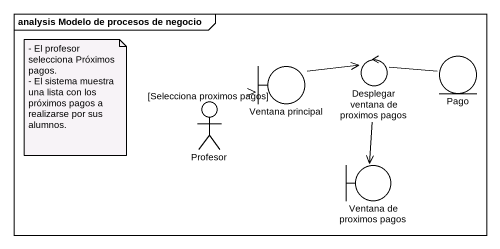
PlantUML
@startuml
mainframe analysis Modelo de procesos de negocio
boundary "Ventana principal" as Ventana_principal
control "Desplegar ventana de proximos pagos" as Desplegar_ventana_de
entity Pago
actor Profesor
boundary "Ventana de proximos pagos" as Ventana_de_proximos_pagos
Ventana_principal -right-> Desplegar_ventana_de
Desplegar_ventana_de --> Ventana_de_proximos_pagos
Pago -left- Desplegar_ventana_de
Profesor -up-> Ventana_principal : [Selecciona proximos pagos]
note as N1
  - El profesor selecciona Próximos pagos.
  - El sistema muestra una lista con los próximos pagos a realizarse por sus alumnos.
end note
@enduml
